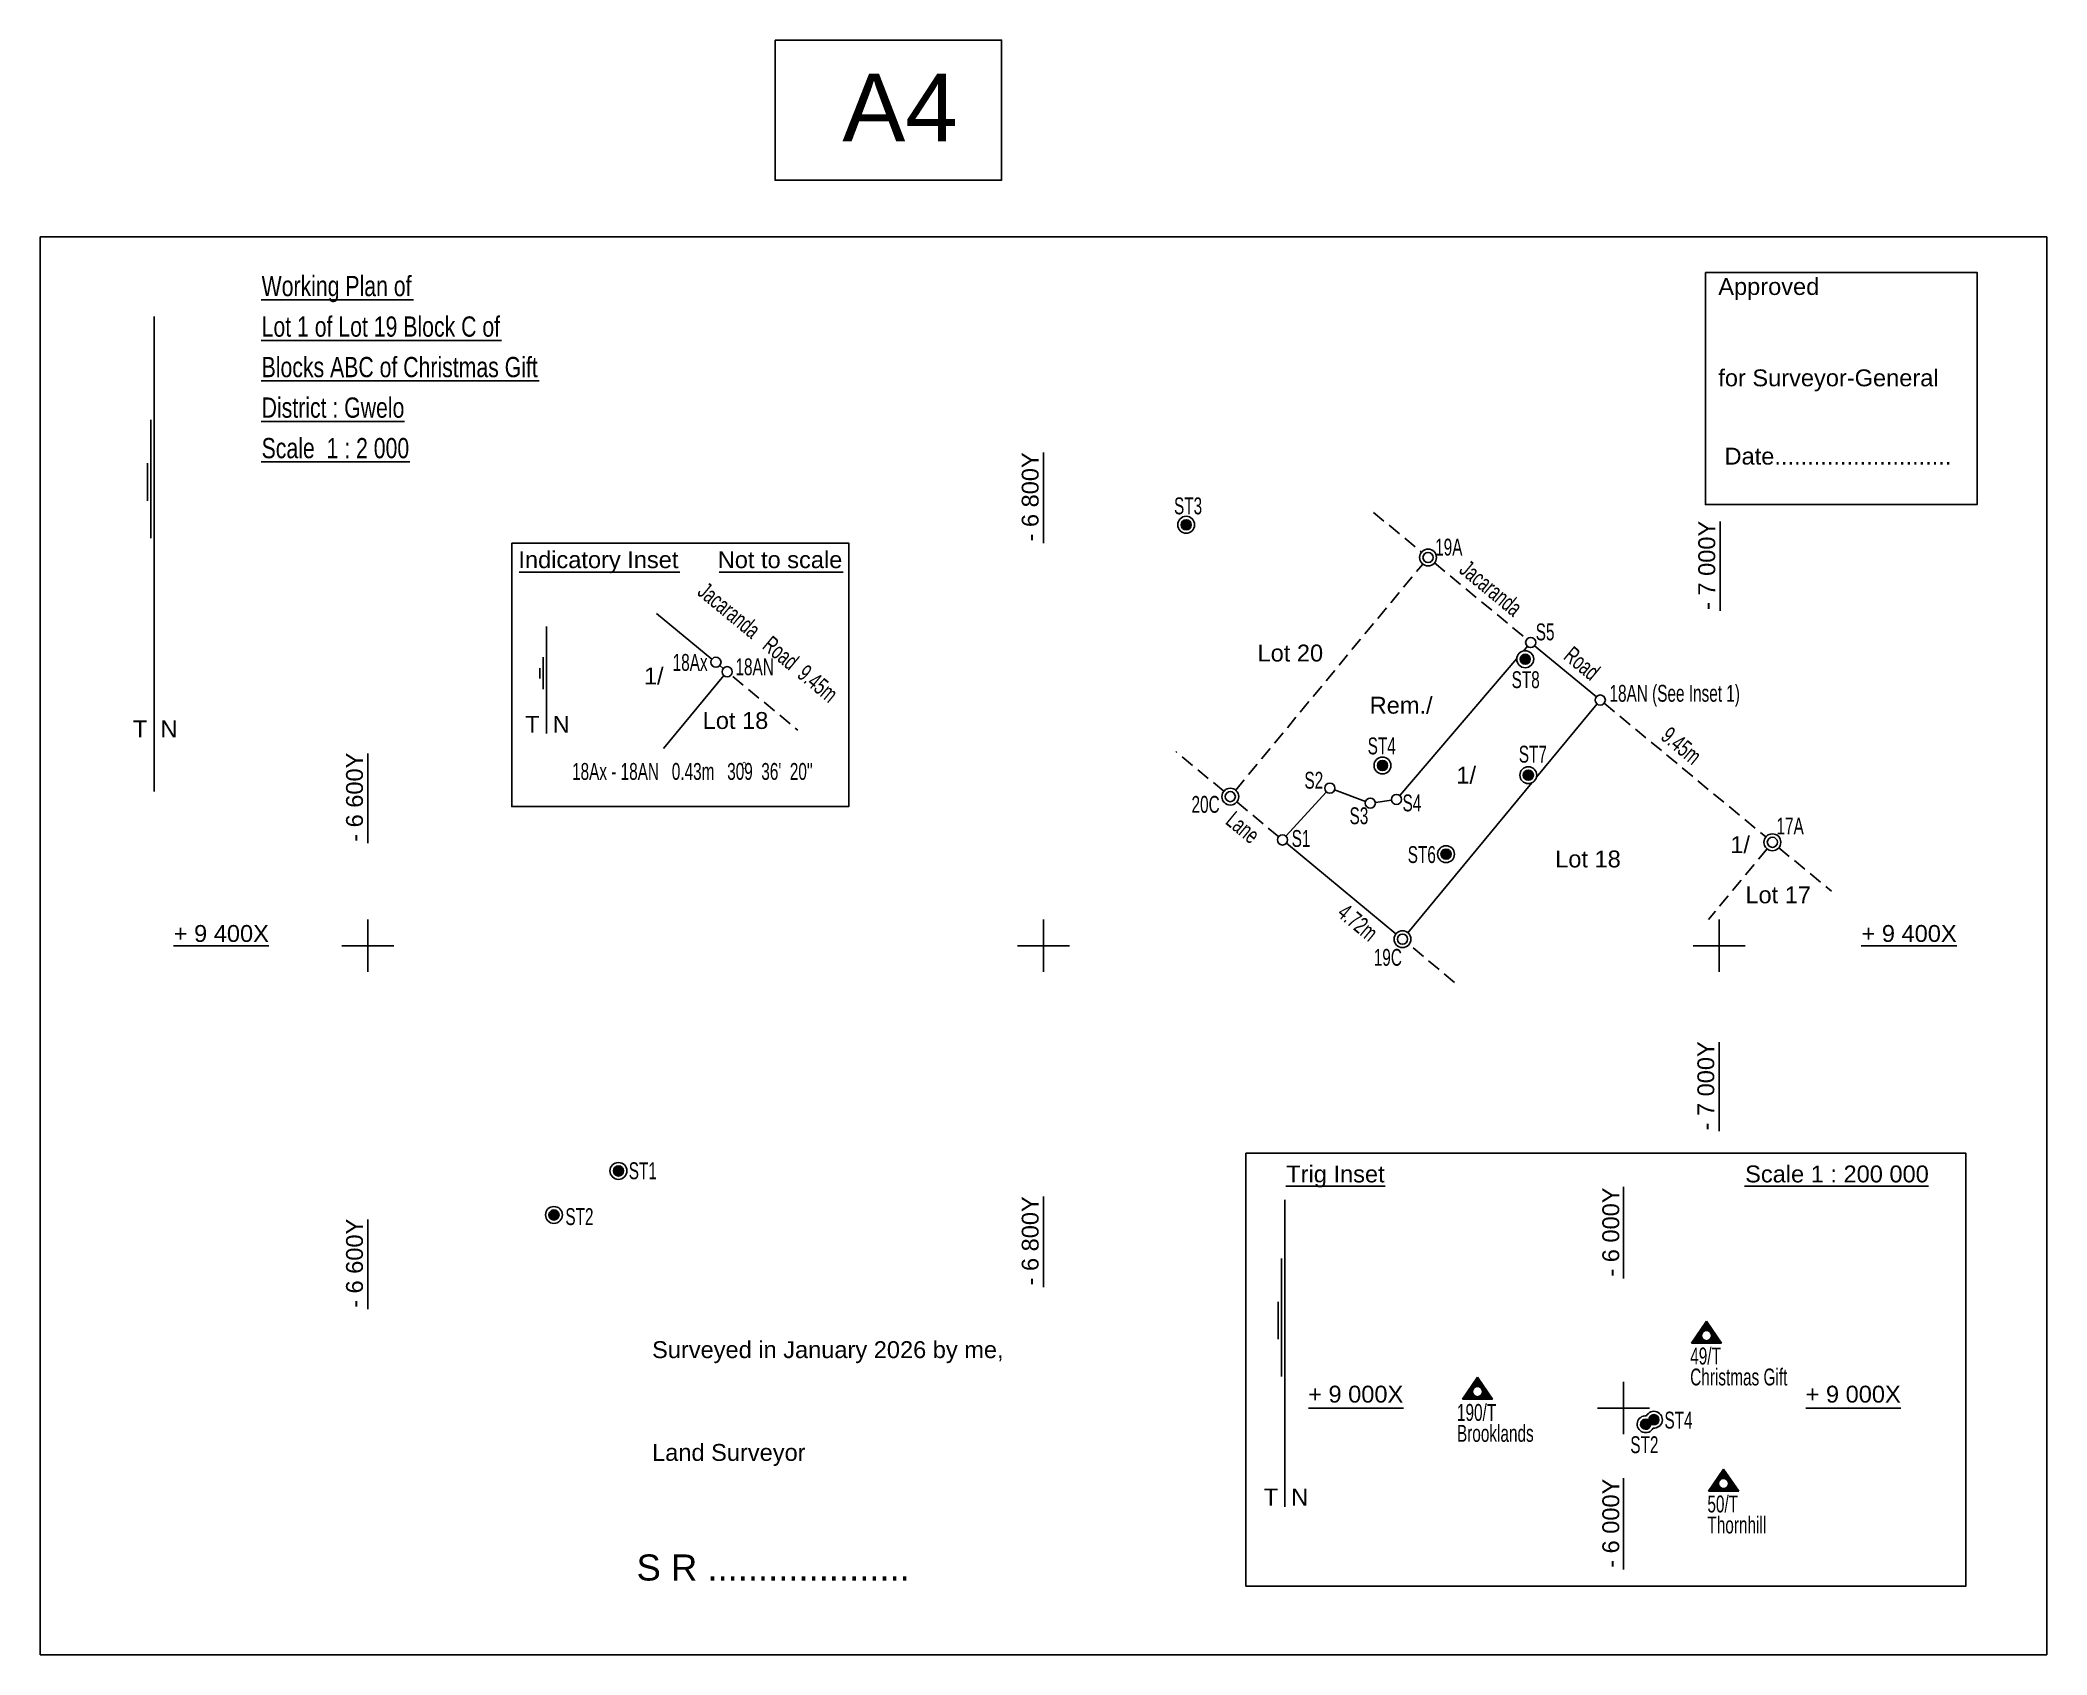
# Model space of a CAD drawing. Header units: metres. Extents: x 6503 to 7097, y -9610 to -9132.
import ezdxf

# ---------------------------------------------------------------- set-up
doc = ezdxf.new("R2010")
doc.units = ezdxf.units.M
doc.header["$MEASUREMENT"] = 0
doc.linetypes.add('DASHED', pattern=[0.75, 0.5, -0.25])
doc.layers.get('0').update_dxf_attribs({"linetype": 'CONTINUOUS'})
doc.layers.add('DATALAYER_1', color=7, linetype='CONTINUOUS')
doc.layers.add('GRID', color=151, linetype='CONTINUOUS')
doc.styles.get("Standard").update_dxf_attribs({"font": 'arial.ttf'})

msp = doc.modelspace()

# ---------------------------------------------------------------- hatches: boundary and pattern name
h = msp.add_hatch()
h.set_pattern_fill('ANSI31')
h.paths.add_polyline_path([(6944.1, -9315.14, 1), (6941.1, -9315.14, 1)])
h.paths.add_polyline_path([(6843.74, -9275.31, 1), (6840.74, -9275.31, 1)])
h.paths.add_polyline_path([(6901.83, -9346.6, 1), (6898.83, -9346.6, 1)])
h.paths.add_polyline_path([(6945.01, -9349.48, 1), (6942.01, -9349.48, 1)])
h.paths.add_polyline_path([(6920.65, -9372.85, 1), (6917.65, -9372.85, 1)])
h.paths.add_polyline_path([(6675.68, -9466.68, 1), (6672.68, -9466.68, 1)])
h.paths.add_polyline_path([(6656.59, -9479.71, 1), (6653.59, -9479.71, 1)])
h = msp.add_hatch()
h.set_pattern_fill('ANSI31')
h.set_pattern_definition([(45, (-40.90076, 8.95485), (-0.0883883476, 0.0883883476), [])])
h.paths.add_polyline_path([(6928.47, -9527.74), (6924.01, -9534.29), (6932.93, -9534.29)])
h.paths.add_polyline_path([(6926.97, -9532.04, -1), (6929.97, -9532.04, -1)], flags=16)
h.paths.add_polyline_path([(6996.23, -9511.16), (6991.77, -9517.71), (7000.69, -9517.71)])
h.paths.add_polyline_path([(6994.73, -9515.46, -1), (6997.73, -9515.46, -1)], flags=16)
h.paths.add_polyline_path([(6982.19, -9540.35, 1), (6979.19, -9540.35, 1)])
h.paths.add_polyline_path([(6979.73, -9541.5, -0.190277), (6979.2, -9540.53, 5.255483)])
h.paths.add_polyline_path([(7001.32, -9554.98), (6996.86, -9561.53), (7005.78, -9561.53)])
h.paths.add_polyline_path([(6999.82, -9559.27, -1), (7002.82, -9559.27, -1)], flags=16)

# ---------------------------------------------------------------- linework, layer by layer
at = {"color": 7}
for p, q in [((6568.46, -9208.7), (6613.55, -9208.7)), ((6536.78, -9213.65), (6536.78, -9354.29)), ((6568.46, -9220.7), (6639.57, -9220.7)), ((6568.46, -9232.7), (6650.73, -9232.7)), ((6535.78, -9244.27), (6535.78, -9279.26)), ((6568.46, -9244.7), (6610.84, -9244.7)), ((6534.78, -9257.11), (6534.78, -9268.18)), ((6568.46, -9256.7), (6612.45, -9256.7)), ((6644.8, -9289.31), (6692.38, -9289.31)), ((6704.03, -9289.31), (6740.66, -9289.31)), ((6685.48, -9301.57), (6701.85, -9315.12)), ((6652.87, -9305.48), (6652.87, -9337.08)), ((6942.04, -9312.7), (6943.24, -9311.3)), ((6945.37, -9311.12), (6963.65, -9326.25)), ((6650.87, -9317.74), (6650.87, -9320.8)), ((6651.87, -9314.55), (6651.87, -9324)), ((6704.16, -9317.03), (6705.18, -9317.88)), ((6905.46, -9355.51), (6940.11, -9314.96)), ((6705.38, -9319.99), (6687.53, -9341.6)), ((6963.85, -9328.37), (6945.95, -9350.04)), ((6871.77, -9367.55), (6883.74, -9354.45)), ((6886.16, -9353.86), (6895.33, -9357.22)), ((6944.52, -9351.77), (6907.86, -9396.12)), ((6898.23, -9357.53), (6903, -9356.86)), ((6904.34, -9396.46), (6871.93, -9369.6)), ((6871.72, -9471.23), (6901.12, -9471.23)), ((7007.45, -9471.23), (7061.99, -9471.23)), ((6871.47, -9475.21), (6871.47, -9566.14)), ((6870.47, -9492.61), (6870.47, -9527.6)), ((6869.47, -9505.46), (6869.47, -9516.53)), ((6991.77, -9517.71), (6996.23, -9511.16)), ((7000.69, -9517.71), (6996.23, -9511.16)), ((6991.77, -9517.71), (7000.69, -9517.71)), ((6924.01, -9534.29), (6928.47, -9527.74)), ((6932.93, -9534.29), (6928.47, -9527.74)), ((6924.01, -9534.29), (6932.93, -9534.29)), ((6996.86, -9561.53), (7001.32, -9554.98)), ((7005.78, -9561.53), (7001.32, -9554.98)), ((6996.86, -9561.53), (7005.78, -9561.53))]:
    msp.add_line(p, q, dxfattribs=at)
at = {"color": 7, "linetype": 'DASHED', "ltscale": 8}
for p, q in [((6897.67, -9271.65), (6911.9, -9283.43)), ((6856.89, -9353.9), (6912.24, -9286.95)), ((6915.76, -9286.61), (6943.05, -9309.2)), ((6708.04, -9320.24), (6727.27, -9336.16)), ((6965.97, -9328.17), (7013.81, -9367.77)), ((6853.37, -9354.24), (6839.14, -9342.45)), ((6869.62, -9367.69), (6857.23, -9357.42)), ((7014.16, -9371.28), (6996.89, -9392.18)), ((7017.67, -9370.96), (7033.27, -9383.87)), ((6921.69, -9410.83), (6908.2, -9399.64))]:
    msp.add_line(p, q, dxfattribs=at)
at = {"color": 7}
for points in [[(6995.95, -9200.57), (7076.35, -9200.57), (7076.35, -9269.32), (6995.95, -9269.32)], [(6642.58, -9280.75), (6742.34, -9280.75), (6742.34, -9358.76), (6642.58, -9358.76)], [(6859.93, -9461.42), (7073.02, -9461.42), (7073.02, -9589.63), (6859.93, -9589.63)]]:
    msp.add_lwpolyline(points, close=True, dxfattribs=at)
for centre in [(6842.24, -9275.31), (6913.83, -9285.02), (6942.6, -9315.14), (6900.33, -9346.6), (6943.51, -9349.48), (6855.3, -9355.83), (7015.75, -9369.35), (6919.15, -9372.85), (6906.27, -9398.05), (6674.18, -9466.68), (6655.09, -9479.71)]:
    msp.add_circle(centre, 2.5, dxfattribs=at)
msp.add_arc((6980.69, -9540.35), 2.5, 264.56945, 152.41451, dxfattribs=at)
at = {"layer": 'DATALAYER_1', "color": 7, "linetype": 'Continuous'}
for p, q in [((7097, -9190), (6503, -9190)), ((6503, -9190), (6503, -9610)), ((7097, -9610), (7097, -9190)), ((6503, -9610), (7097, -9610))]:
    msp.add_line(p, q, dxfattribs=at)
at = {"layer": 'DATALAYER_1', "color": 2}
msp.add_lwpolyline([(6720.54, -9131.78), (6787.58, -9131.78), (6787.58, -9173.3), (6720.54, -9173.3)], close=True, dxfattribs=at)
at = {"layer": 'DATALAYER_1', "color": 7, "linetype": 'Continuous'}
for centre in [(6842.24, -9275.31), (6913.83, -9285.02), (6942.6, -9315.14), (6944.21, -9310.16), (6703.04, -9316.03), (6706.34, -9318.83), (6964.81, -9327.21), (6900.33, -9346.6), (6943.51, -9349.48), (6855.3, -9355.83), (6884.75, -9353.34), (6904.49, -9356.65), (6896.74, -9357.74), (6870.76, -9368.66), (6919.15, -9372.85), (7015.75, -9369.35), (6906.27, -9398.05), (6674.18, -9466.68), (6655.09, -9479.71), (6996.23, -9515.46), (6928.47, -9532.04), (6980.69, -9540.35), (7001.32, -9559.27)]:
    msp.add_circle(centre, 1.5, dxfattribs=at)
for radius, start, end in [(2.5, 84.56945, 332.41451), (1.5, 50.0386, 6.94536)]:
    msp.add_arc((6978.24, -9541.68), radius, start, end, dxfattribs=at)
at = {"layer": 'GRID', "color": 7, "linetype": 'Continuous'}
for p, q in [((6800, -9280.81), (6800, -9253.95)), ((7000.27, -9300.77), (7000.27, -9274.38)), ((6600, -9369.56), (6600, -9343.04)), ((6600, -9407.74), (6600, -9392.26)), ((6800, -9407.74), (6800, -9392.26)), ((7000, -9407.74), (7000, -9392.26)), ((6570.74, -9400), (6542.43, -9400)), ((6607.74, -9400), (6592.26, -9400)), ((6807.74, -9400), (6792.26, -9400)), ((7007.74, -9400), (6992.26, -9400)), ((7070.33, -9400), (7042.02, -9400)), ((7000, -9454.91), (7000, -9428.52)), ((6800, -9501.14), (6800, -9474.28)), ((6971.69, -9498.53), (6971.69, -9471.39)), ((6600, -9507.59), (6600, -9481.08)), ((6971.69, -9544.62), (6971.69, -9529.15)), ((6906.54, -9536.89), (6878.43, -9536.89)), ((6979.42, -9536.89), (6963.95, -9536.89)), ((7053.79, -9536.89), (7025.68, -9536.89)), ((6971.69, -9584.76), (6971.69, -9557.63))]:
    msp.add_line(p, q, dxfattribs=at)

# ---------------------------------------------------------------- texts
at = {"layer": 'DATALAYER_1', "color": 2}
msp.add_text('A4', height=20, dxfattribs=at).set_placement((6740.46, -9161.72))
at = {"layer": 'DATALAYER_1', "color": 7}
for s, height, width, p in [('Working Plan of', 6, 0.75, (6568.56, -9207.61)), ('Lot 1 of Lot 19 Block C of', 6, 0.75, (6568.56, -9219.61)), ('Blocks ABC of Christmas Gift', 6, 0.75, (6568.56, -9231.61)), ('District : Gwelo', 6, 0.75, (6568.56, -9243.61)), ('Scale  1 : 2 000', 6, 0.75, (6568.56, -9255.61)), ('ST3     ', 5, 0.65, (6838.63, -9272.22)), ('19A     ', 5, 0.65, (6915.93, -9284.43)), ('S5      ', 5, 0.65, (6945.7, -9309.54)), ('18Ax    ', 5, 0.65, (6690.23, -9318.57)), ('18AN     ', 5, 0.65, (6708.82, -9319.88)), ('ST8     ', 5, 0.65, (6938.56, -9323.69)), ('18AN (See Inset 1)     ', 5, 0.65, (6967.54, -9327.72)), ('ST4     ', 5, 0.65, (6895.95, -9343.31)), ('ST7     ', 5, 0.65, (6940.69, -9345.75)), ("18Ax - 18AN   0.43m   309  36'  20''    ", 5, 0.65, (6660.45, -9350.86)), ('0', 2, 0.65, (6710.79, -9347.54)), ('S2      ', 5, 0.65, (6877.24, -9353.46)), ('S4      ', 5, 0.65, (6906.28, -9360.19)), ('20C     ', 5, 0.65, (6843.82, -9360.62)), ('S3      ', 5, 0.65, (6890.59, -9363.99)), ('S1      ', 5, 0.65, (6873.46, -9370.72)), ('17A     ', 5, 0.65, (7016.97, -9367.03)), ('ST6     ', 5, 0.65, (6907.81, -9375.48)), ('19C     ', 5, 0.65, (6897.76, -9405.92)), ('ST1     ', 5, 0.65, (6677.23, -9469.12)), ('ST2     ', 5, 0.65, (6658.47, -9482.7)), ('49/T    ', 5, 0.65, (6991.43, -9523.99)), ('Christmas Gift', 5, 0.65, (6991.43, -9530.2)), ('190/T   ', 5, 0.65, (6922.39, -9540.69)), ('ST4     ', 5, 0.65, (6983.8, -9542.96)), ('Brooklands', 5, 0.65, (6922.39, -9546.9)), ('ST2     ', 5, 0.65, (6973.7, -9550.25)), ('50/T    ', 5, 0.65, (6996.52, -9567.81)), ('Thornhill', 5, 0.65, (6996.52, -9574.02))]:
    msp.add_text(s, height=height, dxfattribs=dict(at, width=width)).set_placement(p)
for s, height, p in [('Approved', 5, (6999.74, -9207.25)), ('for Surveyor-General', 5, (6999.74, -9234.3)), ('Date...........................', 5, (7001.59, -9257.49)), ('Indicatory Inset      Not to scale', 5, (6644.57, -9288.15)), ('Lot 20', 5, (6863.35, -9315.8)), ('1/', 5, (6681.72, -9322.59)), ('Lot 18', 5, (6699.12, -9335.78)), ('Rem./', 5, (6896.55, -9331.25)), ('T  N', 5, (6530.47, -9338.27)), ('T  N', 5, (6646.56, -9336.91)), ('1/', 5, (6922.21, -9351.97)), ('1/', 5, (7003.29, -9372.55)), ('Lot 18', 5, (6951.46, -9376.78)), ('Lot 17', 5, (7007.76, -9387.41)), ('+ 9 400X', 5, (6542.55, -9398.85)), ('+ 9 400X', 5, (7042.14, -9398.85)), ('Trig Inset                                                       Scale 1 : 200 000', 5, (6871.86, -9470.07)), ('Surveyed in January 2026 by me,', 5, (6684.14, -9522.11)), ('+ 9 000X', 5, (6878.34, -9535.28)), ('+ 9 000X', 5, (7025.59, -9535.28)), ('Land Surveyor', 5, (6684.14, -9552.54)), ('T  N', 5, (6865.17, -9565.76)), ('S R ....................', 7.7192, (6679.54, -9587.98))]:
    msp.add_text(s, height=height, dxfattribs=at).set_placement(p)
for s, p in [('- 6 800Y', (6798.55, -9280.26)), ('- 7 000Y', (6998.82, -9300.54)), ('- 6 600Y', (6598.55, -9369.2)), ('- 7 000Y', (6998.55, -9454.68)), ('- 6 000Y', (6970.41, -9497.98)), ('- 6 800Y', (6798.55, -9500.59)), ('- 6 600Y', (6598.55, -9507.23)), ('- 6 000Y', (6970.41, -9584.22))]:
    msp.add_text(s, height=5, rotation=90, dxfattribs=at).set_placement(p)
at = {"layer": 'DATALAYER_1', "color": 7, "width": 0.65}
for s, p in [('Jacaranda               Road                     9.45m', (6922.71, -9289.24)), ('Jacaranda   Road  9.45m', (6697.22, -9295.79)), ('Lane                          4.72m', (6853.55, -9363.65))]:
    msp.add_text(s, height=5, rotation=320.38611, dxfattribs=at).set_placement(p)

doc.saveas('drawing.dxf')
